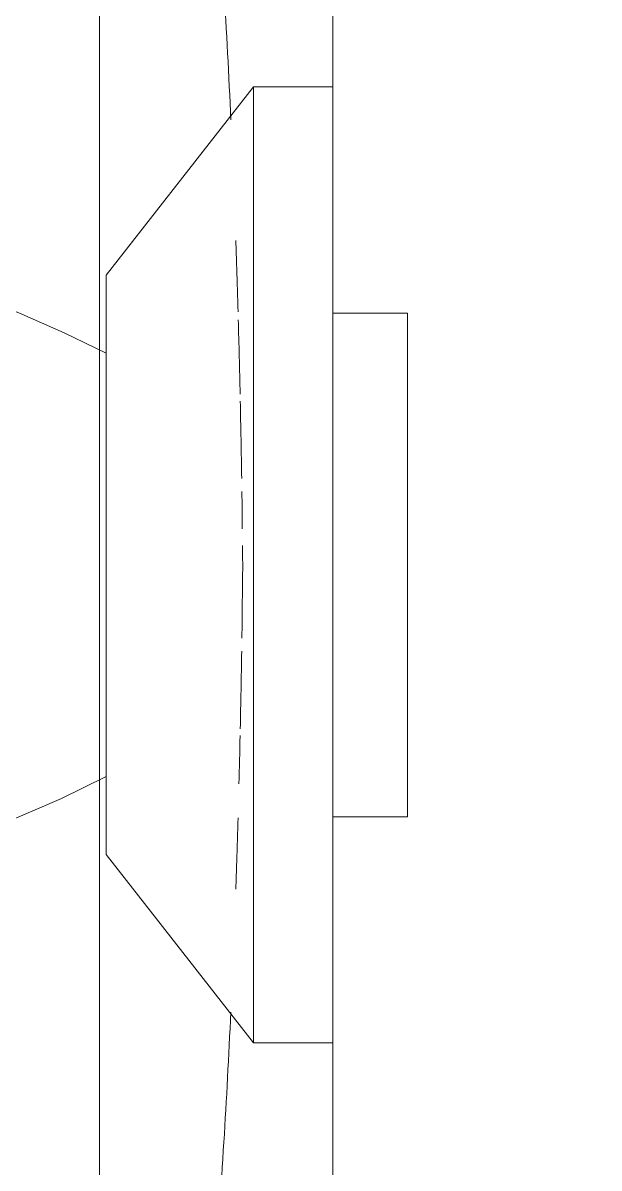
# Model space of a CAD drawing. Header units: millimetres. Extents: x -4000 to 187956, y -58990 to 162485.
# Drawn here: x 80571.74 to 80594.61, y 7498.22 to 7543.69 of the extents above; entities that cross this region are included whole.
import ezdxf

# ---------------------------------------------------------------- set-up
doc = ezdxf.new("R2010")
doc.units = ezdxf.units.MM
for name, color, linetype, lineweight in [('A-FLOR-PATT', 8, 'Continuous', 13), ('A-WALL', 113, 'Continuous', 13), ('P-SANR-FIXT', 6, 'Continuous', 9)]:
    doc.layers.add(name, color=color, linetype=linetype, lineweight=lineweight)

# ---------------------------------------------------------------- blocks, each defined once
blk = doc.blocks.new('C307 - C307-V815-0_000')
at = {"layer": 'P-SANR-FIXT', "color": 252}
for p, q in [((-10, 2.966), (-10, 0)), ((-7.071, 2.966), (-10, 2.966)), ((-9.659, 2.966), (-10, 2.966)), ((-7.071, 2.966), (-9.659, 2.966)), ((10, 2.966), (-7.071, 2.966)), ((10, 2.966), (7.071, 2.966)), ((10, 0), (10, 2.966)), ((-18.977, 0), (-18.977, -3.149)), ((18.977, -3.149), (18.977, 0)), ((-13.418, 0), (-18.977, 0)), ((0, 0), (-18.977, 0)), ((18.977, 0), (0, 0)), ((-18.977, -3.149), (0, -3.149)), ((-18.976, -3.149), (-11.5, -9)), ((0, -3.149), (13.418, -3.149)), ((11.5, -9), (18.977, -3.149)), ((13.418, -3.149), (18.977, -3.149)), ((-11.5, -9), (0, -9)), ((0, -9), (11.5, -9))]:
    blk.add_line(p, q, dxfattribs=at)
at = {"layer": 'P-SANR-FIXT', "color": 254}
for p, q in [((-5, 2.966), (-7.071, 2.966)), ((-2.588, 2.966), (-5, 2.966)), ((-0.739, 2.966), (-2.588, 2.966)), ((2.588, 2.966), (0, 2.966)), ((5, 2.966), (2.588, 2.966)), ((7.071, 2.966), (5, 2.966)), ((-7.632, 0), (-13.418, 0)), ((-10, 0), (-9.659, 0)), ((-10, 0), (-9.659, 0)), ((-9.659, 0), (-8.66, 0)), ((-9.659, 0), (-8.66, 0)), ((-8.66, 0), (-7.071, 0)), ((-8.66, 0), (-7.071, 0)), ((-6.74, 0), (-5, 0)), ((-5, 0), (-3.382, 0)), ((-2.588, 0), (0, 0)), ((0, 0), (2.588, 0)), ((2.588, 0), (4.308, 0)), ((5, 0), (7.071, 0)), ((7.071, 0), (8.438, 0)), ((7.071, 0), (8.438, 0)), ((8.959, 0), (7.632, 0)), ((8.66, 0), (9.659, 0)), ((8.66, 0), (9.659, 0)), ((13.418, 0), (9.114, 0)), ((9.659, 0), (10, 0)), ((9.659, 0), (10, 0)), ((-18.977, -3.149), (-13.418, -3.149)), ((13.418, -3.149), (18.582, -3.149)), ((18.612, -3.149), (18.977, -3.149)), ((-9.959, -9), (-8.132, -9)), ((-7.283, -9), (-5.957, -9)), ((-5.52, -9), (0, -9)), ((0, -9), (2.191, -9)), ((2.947, -9), (5.52, -9)), ((5.957, -9), (7.283, -9)), ((8.887, -9), (9.959, -9))]:
    blk.add_line(p, q, dxfattribs=at)
at = {"layer": 'P-SANR-FIXT', "color": 50}
for p, q in [((0, 2.966), (-0.739, 2.966)), ((-17.044, 0), (-29.34, 0)), ((-17.823, 0), (-21.156, 0)), ((-20.662, 0), (-17.678, 0)), ((-20.662, 0), (-17.678, 0)), ((-17.103, 0), (-13.492, 0)), ((-17.103, 0), (-13.492, 0)), ((-13.657, 0), (-17.044, 0)), ((-13.657, 0), (-17.044, 0)), ((-10.568, 0), (-13.657, 0)), ((-10.568, 0), (-12.054, 0)), ((-11.803, 0), (-10.34, 0)), ((-11.803, 0), (-10.34, 0)), ((-7.347, 0), (-10.372, 0)), ((-7.347, 0), (-10.372, 0)), ((-10.144, 0), (-7.098, 0)), ((-10.144, 0), (-7.098, 0)), ((-3.702, 0), (-7.262, 0)), ((-5.35, 0), (-6.748, 0)), ((-6.74, 0), (-5, 0)), ((-5.35, 0), (-6.731, 0)), ((-6.47, 0), (-5.152, 0)), ((-6.47, 0), (-5.152, 0)), ((-3.507, 0), (-5.215, 0)), ((-3.507, 0), (-5.215, 0)), ((-5.023, 0), (-3.383, 0)), ((-5.023, 0), (-3.383, 0)), ((-5, 0), (-3.382, 0)), ((0, 0), (-2.864, 0)), ((0, 0), (-2.707, 0)), ((0, 0), (-2.707, 0)), ((-2.613, 0), (0, 0)), ((-2.613, 0), (0, 0)), ((-2.588, 0), (0, 0)), ((4.704, 0), (0, 0)), ((4.469, 0), (0, 0)), ((4.469, 0), (0, 0)), ((0, 0), (4.307, 0)), ((0, 0), (4.307, 0)), ((0, 0), (2.588, 0)), ((2.588, 0), (4.308, 0)), ((5, 0), (7.071, 0)), ((5.152, 0), (6.47, 0)), ((5.152, 0), (6.47, 0)), ((6.731, 0), (5.35, 0)), ((7.347, 0), (5.35, 0)), ((7.632, 0), (5.475, 0)), ((7.098, 0), (8.469, 0)), ((7.098, 0), (8.469, 0)), ((8.699, 0), (7.347, 0)), ((8.699, 0), (7.347, 0)), ((8.438, 0), (8.66, 0)), ((8.438, 0), (8.66, 0)), ((8.631, 0), (12.5, 0)), ((8.631, 0), (12.5, 0)), ((12.771, 0), (8.86, 0)), ((13.657, 0), (8.86, 0)), ((13.492, 0), (17.103, 0)), ((13.492, 0), (17.103, 0)), ((17.044, 0), (13.657, 0)), ((17.044, 0), (13.657, 0)), ((17.645, 0), (17.044, 0)), ((17.645, 0), (17.044, 0)), ((17.547, 0), (17.678, 0)), ((17.547, 0), (17.678, 0)), ((29.34, 0), (17.645, 0)), ((17.678, 0), (20.662, 0)), ((17.678, 0), (20.662, 0)), ((21.156, 0), (17.823, 0)), ((21.651, 0), (23.463, 0)), ((21.651, 0), (23.463, 0)), ((24.104, 0), (22.398, 0)), ((-13.418, -3.149), (-4.704, -3.149)), ((-3.702, -3.149), (-0.812, -3.149)), ((-0.812, -3.149), (0, -3.149)), ((0, -3.149), (13.418, -3.149)), ((-7.971, -9), (-6.261, -9)), ((-7.283, -9), (-5.957, -9)), ((-5.75, -9), (-2.976, -9)), ((-5.52, -9), (-2.947, -9)), ((-0.884, -9), (0, -9)), ((-0.883, -9), (0, -9)), ((0, -9), (2.191, -9)), ((0, -9), (2.203, -9)), ((2.947, -9), (5.52, -9)), ((2.976, -9), (5.75, -9)), ((5.957, -9), (7.283, -9)), ((6.261, -9), (7.971, -9))]:
    blk.add_line(p, q, dxfattribs=at)
at = {"layer": 'P-SANR-FIXT', "color": 250, "flags": 128}
for points in [[(-11.205, -47.267), (-11.8, -45.383), (-12.319, -43.475), (-12.761, -41.549), (-13.126, -39.607), (-13.414, -37.651), (-13.622, -35.686), (-13.752, -33.713), (-13.803, -31.737), (-13.775, -29.761), (-13.668, -27.787), (-13.482, -25.82), (-13.218, -23.861), (-12.875, -21.914), (-12.455, -19.983), (-11.958, -18.07), (-11.385, -16.178), (-10.736, -14.311), (-10.014, -12.471), (-9.219, -10.662), (-8.41, -9)], [(8.41, -9), (9.272, -10.778), (10.063, -12.59), (10.781, -14.432), (11.424, -16.3), (11.993, -18.194), (12.485, -20.108), (12.9, -22.04), (13.237, -23.988), (13.497, -25.947), (13.678, -27.916), (13.779, -29.889), (13.802, -31.866), (13.746, -33.842), (13.611, -35.814), (13.397, -37.779), (13.105, -39.733), (12.735, -41.675), (12.287, -43.6), (11.763, -45.506), (11.163, -47.389)]]:
    blk.add_lwpolyline(points, dxfattribs=at)
at = {"layer": 'P-SANR-FIXT', "color": 252}
for points, knots in [([(-13.761, 0), (-14.404, 0), (-15.872, 0), (-18.13, 0), (-20.53, 0), (-22.881, 0), (-25.948, 0), (-29.661, 0), (-33.224, 0), (-35.989, 0), (-38.703, 0), (-41.976, 0), (-45.718, 0), (-49.305, 0), (-52.773, 0), (-56.114, 0), (-60.368, 0), (-71.424, 0), (-86.209, 0), (-99.721, 0), (-104.576, 0), (-105.935, 0)], [-0.9346148, -0.9346148, -0.9346148, -0.9346148, -0.925, -0.9125, -0.9, -0.8875, -0.875, -0.85, -0.825, -0.8125, -0.8, -0.775, -0.75, -0.725, -0.7, -0.675, -0.65, -0.6, -0.4, -0.2, 0, 0, 0, 0]), ([(-20.522, 0), (-21.314, 0), (-22.881, 0), (-25.948, 0), (-29.661, 0), (-33.224, 0), (-35.989, 0), (-37.346, 0), (-38.017, 0)], [-0.9, -0.9, -0.9, -0.9, -0.8875, -0.875, -0.85, -0.825, -0.8125, -0.8, -0.8, -0.8, -0.8]), ([(-13.761, 0), (-14.404, 0), (-15.872, 0), (-18.13, 0), (-19.73, 0), (-20.522, 0)], [-0.93461475, -0.93461475, -0.93461475, -0.93461475, -0.925, -0.9125, -0.9, -0.9, -0.9, -0.9]), ([(105.935, 0), (104.576, 0), (99.721, 0), (86.209, 0), (71.424, 0), (60.368, 0), (56.114, 0), (52.773, 0), (49.305, 0), (45.718, 0), (42.599, 0), (40.014, 0), (38.024, 0), (35.989, 0), (33.224, 0), (29.661, 0), (25.948, 0), (22.881, 0), (20.53, 0), (18.13, 0), (15.872, 0), (14.404, 0), (13.761, 0)], [-1, -1, -1, -1, -0.8, -0.6, -0.4, -0.35, -0.325, -0.3, -0.275, -0.25, -0.225, -0.2125, -0.2, -0.1875, -0.175, -0.15, -0.125, -0.1125, -0.1, -0.0875, -0.075, -0.0653852, -0.0653852, -0.0653852, -0.0653852]), ([(105.935, 0), (104.576, 0), (99.721, 0), (86.209, 0), (71.424, 0), (60.368, 0), (56.114, 0), (52.773, 0), (49.305, 0), (45.718, 0), (42.599, 0), (40.014, 0), (38.024, 0), (35.989, 0), (33.224, 0), (29.661, 0), (25.948, 0), (22.881, 0), (20.53, 0), (18.13, 0), (15.872, 0), (14.404, 0), (13.761, 0)], [-1, -1, -1, -1, -0.8, -0.6, -0.4, -0.35, -0.325, -0.3, -0.275, -0.25, -0.225, -0.2125, -0.2, -0.1875, -0.175, -0.15, -0.125, -0.1125, -0.1, -0.0875, -0.075, -0.0653852, -0.0653852, -0.0653852, -0.0653852]), ([(-61.23, -9.211), (-59.812, -8.934), (-56.941, -8.397), (-52.536, -7.633), (-48.753, -7.046), (-45.649, -6.609), (-43.276, -6.3), (-40.864, -6.004), (-37.602, -5.618), (-33.432, -5.166), (-28.273, -4.692), (-23.025, -4.319), (-19.445, -4.13), (-17.669, -4.048)], [-0.3, -0.3, -0.3, -0.3, -0.275, -0.25, -0.225, -0.2125, -0.2, -0.1875, -0.175, -0.15, -0.125, -0.1, -0.07606, -0.07606, -0.07606, -0.07606]), ([(17.763, -4.053), (19.507, -4.133), (23.055, -4.321), (28.273, -4.692), (33.432, -5.166), (37.602, -5.618), (40.864, -6.004), (44.081, -6.399), (47.997, -6.927), (52.535, -7.633), (56.941, -8.397), (59.812, -8.934), (61.23, -9.211)], [-0.9235152, -0.9235152, -0.9235152, -0.9235152, -0.9, -0.875, -0.85, -0.825, -0.8125, -0.8, -0.775, -0.75, -0.725, -0.7, -0.7, -0.7, -0.7])]:
    blk.add_open_spline(points, degree=3, knots=knots, dxfattribs=at)
at = {"layer": 'P-SANR-FIXT', "color": 50}
for points in [[(-22.797, 0), (-19.768, 0), (-16.709, 0), (-13.606, 0)], [(-22.797, 0), (-19.768, 0), (-16.709, 0), (-13.606, 0)], [(-10.258, 0), (-9.256, 0), (-8.25, 0), (-7.24, 0)], [(-10.258, 0), (-9.256, 0), (-8.25, 0), (-7.24, 0)], [(-5.414, 0), (-5.96, 0), (-6.503, 0), (-7.042, 0)], [(-5.414, 0), (-5.96, 0), (-6.503, 0), (-7.042, 0)], [(-6.873, 0), (-6.339, 0), (-5.804, 0), (-5.268, 0)], [(-6.873, 0), (-6.339, 0), (-5.804, 0), (-5.268, 0)], [(-3.562, 0), (-4.137, 0), (-4.71, 0), (-5.279, 0)], [(-3.562, 0), (-4.137, 0), (-4.71, 0), (-5.279, 0)], [(-5.135, 0), (-4.576, 0), (-4.015, 0), (-3.453, 0)], [(-5.135, 0), (-4.576, 0), (-4.015, 0), (-3.453, 0)], [(0, 0), (-0.926, 0), (-1.845, 0), (-2.755, 0)], [(0, 0), (-0.926, 0), (-1.845, 0), (-2.755, 0)], [(-2.667, 0), (-1.781, 0), (-0.892, 0), (0, 0)], [(-2.667, 0), (-1.781, 0), (-0.892, 0), (0, 0)], [(0, 0), (1.476, 0), (2.942, 0), (4.399, 0)], [(4.529, 0), (3.041, 0), (1.532, 0), (0, 0)], [(0, 0), (1.476, 0), (2.942, 0), (4.399, 0)], [(4.529, 0), (3.041, 0), (1.532, 0), (0, 0)], [(5.268, 0), (5.927, 0), (6.584, 0), (7.239, 0)], [(5.268, 0), (5.927, 0), (6.584, 0), (7.239, 0)], [(7.413, 0), (6.751, 0), (6.085, 0), (5.414, 0)], [(7.413, 0), (6.751, 0), (6.085, 0), (5.414, 0)], [(7.239, 0), (7.688, 0), (8.136, 0), (8.583, 0)], [(7.239, 0), (7.688, 0), (8.136, 0), (8.583, 0)], [(8.743, 0), (10.377, 0), (11.999, 0), (13.609, 0)], [(8.743, 0), (10.377, 0), (11.999, 0), (13.609, 0)]]:
    blk.add_open_spline(points, degree=3, dxfattribs=at)
at = {"layer": 'P-SANR-FIXT', "color": 254}
for points in [[(-10.64, 0), (-11.692, 0), (-12.733, 0), (-13.761, 0)], [(-10.64, 0), (-11.692, 0), (-12.733, 0), (-13.761, 0)], [(-7.413, 0), (-8.433, 0), (-9.443, 0), (-10.442, 0)], [(-7.413, 0), (-8.433, 0), (-9.443, 0), (-10.442, 0)], [(8.766, 0), (8.317, 0), (7.866, 0), (7.413, 0)], [(8.766, 0), (8.317, 0), (7.866, 0), (7.413, 0)], [(-6.506, -3.677), (-5.489, -3.655), (-4.464, -3.637), (-3.433, -3.621)], [(-2.907, -3.613), (-2.415, -3.606), (-1.922, -3.6), (-1.428, -3.595)], [(-0.771, -3.587), (-0.515, -3.585), (-0.258, -3.582), (0, -3.58)], [(0, -3.58), (0.477, -3.584), (0.953, -3.589), (1.428, -3.595)], [(1.428, -3.595), (1.922, -3.6), (2.415, -3.606), (2.907, -3.613)], [(3.433, -3.621), (4.464, -3.637), (5.489, -3.655), (6.506, -3.677)], [(-9.733, -3.756), (-8.756, -3.728), (-7.772, -3.704), (-6.781, -3.683)], [(6.781, -3.683), (7.423, -3.696), (8.063, -3.712), (8.699, -3.728)]]:
    blk.add_open_spline(points, degree=3, dxfattribs=at)
at = {"layer": 'P-SANR-FIXT', "color": 50}
for points, knots in [([(-13.606, 0), (-12.937, 0), (-11.889, 0), (-10.836, 0), (-10.455, 0)], [-0.06540021, -0.06540021, -0.06540021, -0.06540021, -0.05555556, -0.05001144, -0.05001144, -0.05001144, -0.05001144]), ([(-13.606, 0), (-12.937, 0), (-11.889, 0), (-10.836, 0), (-10.455, 0)], [-0.06540021, -0.06540021, -0.06540021, -0.06540021, -0.05555556, -0.05001144, -0.05001144, -0.05001144, -0.05001144]), ([(13.609, 0), (13.886, 0), (16.991, 0), (20.052, 0), (22.81, 0)], [-0.9346285, -0.9346285, -0.9346285, -0.9346285, -0.93055556, -0.88888889, -0.88888889, -0.88888889, -0.88888889]), ([(13.609, 0), (13.886, 0), (16.991, 0), (20.052, 0), (22.81, 0)], [-0.9346285, -0.9346285, -0.9346285, -0.9346285, -0.93055556, -0.88888889, -0.88888889, -0.88888889, -0.88888889]), ([(22.81, 0), (24.649, 0), (28.757, 0), (35.063, 0), (40.282, 0), (43.216, 0), (44.047, 0)], [-0.8888889, -0.8888889, -0.8888889, -0.8888889, -0.8611111, -0.8263889, -0.7916667, -0.7777778, -0.7777778, -0.7777778, -0.7777778]), ([(22.81, 0), (24.649, 0), (28.757, 0), (35.063, 0), (40.282, 0), (43.216, 0), (44.047, 0)], [-0.8888889, -0.8888889, -0.8888889, -0.8888889, -0.8611111, -0.8263889, -0.7916667, -0.7777778, -0.7777778, -0.7777778, -0.7777778])]:
    blk.add_open_spline(points, degree=3, knots=knots, dxfattribs=at)
at = {"layer": 'P-SANR-FIXT', "color": 254}
for points, knots in [([(13.761, 0), (12.733, 0), (11.131, 0), (9.501, 0), (8.927, 0)], [-0.06538525, -0.06538525, -0.06538525, -0.06538525, -0.05, -0.04170597, -0.04170597, -0.04170597, -0.04170597]), ([(13.761, 0), (12.733, 0), (11.131, 0), (9.501, 0), (8.927, 0)], [-0.06538525, -0.06538525, -0.06538525, -0.06538525, -0.05, -0.04170597, -0.04170597, -0.04170597, -0.04170597]), ([(-12.882, -3.854), (-12.516, -3.842), (-11.575, -3.81), (-10.627, -3.781), (-10.046, -3.764)], [-0.05480691, -0.05480691, -0.05480691, -0.05480691, -0.05, -0.04245581, -0.04245581, -0.04245581, -0.04245581]), ([(10.046, -3.764), (10.627, -3.781), (11.575, -3.81), (12.516, -3.842), (12.882, -3.854)], [-0.95754419, -0.95754419, -0.95754419, -0.95754419, -0.95, -0.94519309, -0.94519309, -0.94519309, -0.94519309])]:
    blk.add_open_spline(points, degree=3, knots=knots, dxfattribs=at)
blk = doc.blocks.new('C307 - C307-V850-0_000')
at = {"layer": 'P-SANR-FIXT', "color": 252}
for p, q in [((-10, 2.966), (-10, 0)), ((-7.071, 2.966), (-10, 2.966)), ((10, 2.966), (-10, 2.966)), ((10, 2.966), (7.071, 2.966)), ((10, 0), (10, 2.966)), ((-18.977, 0), (-18.977, -3.149)), ((18.977, -3.149), (18.977, 0)), ((-13.418, 0), (-18.977, 0)), ((0, 0), (-18.977, 0)), ((18.977, 0), (0, 0)), ((-18.977, -3.149), (0, -3.149)), ((-18.976, -3.149), (-11.5, -9)), ((0, -3.149), (18.977, -3.149)), ((11.5, -9), (18.977, -3.149)), ((-11.5, -9), (0, -9)), ((0, -9), (11.5, -9))]:
    blk.add_line(p, q, dxfattribs=at)
at = {"layer": 'P-SANR-FIXT', "color": 254}
for p, q in [((-5, 2.966), (-7.071, 2.966)), ((-2.588, 2.966), (-5, 2.966)), ((-0.739, 2.966), (-2.588, 2.966)), ((2.588, 2.966), (0, 2.966)), ((5, 2.966), (2.588, 2.966)), ((7.071, 2.966), (5, 2.966)), ((-7.632, 0), (-13.418, 0)), ((-10, 0), (-9.659, 0)), ((-10, 0), (-9.659, 0)), ((-9.659, 0), (-8.66, 0)), ((-9.659, 0), (-8.66, 0)), ((-8.66, 0), (-7.071, 0)), ((-8.66, 0), (-7.071, 0)), ((-6.74, 0), (-5, 0)), ((-5, 0), (-3.382, 0)), ((-2.588, 0), (0, 0)), ((0, 0), (2.588, 0)), ((2.588, 0), (4.308, 0)), ((5, 0), (7.071, 0)), ((7.071, 0), (8.438, 0)), ((7.071, 0), (8.438, 0)), ((8.959, 0), (7.632, 0)), ((8.66, 0), (9.659, 0)), ((8.66, 0), (9.659, 0)), ((13.418, 0), (9.114, 0)), ((9.659, 0), (10, 0)), ((9.659, 0), (10, 0)), ((-18.977, -3.149), (-13.418, -3.149)), ((13.418, -3.149), (18.582, -3.149)), ((18.612, -3.149), (18.977, -3.149)), ((-9.959, -9), (-8.132, -9)), ((-7.283, -9), (-5.957, -9)), ((-5.52, -9), (0, -9)), ((0, -9), (2.191, -9)), ((2.947, -9), (5.52, -9)), ((5.957, -9), (7.283, -9)), ((8.887, -9), (9.959, -9))]:
    blk.add_line(p, q, dxfattribs=at)
at = {"layer": 'P-SANR-FIXT', "color": 50}
for p, q in [((0, 2.966), (-0.739, 2.966)), ((-17.044, 0), (-29.34, 0)), ((-17.823, 0), (-21.156, 0)), ((-20.662, 0), (-17.678, 0)), ((-20.662, 0), (-17.678, 0)), ((-17.103, 0), (-13.492, 0)), ((-17.103, 0), (-13.492, 0)), ((-13.657, 0), (-17.044, 0)), ((-13.657, 0), (-17.044, 0)), ((-10.568, 0), (-13.657, 0)), ((-10.568, 0), (-12.054, 0)), ((-11.803, 0), (-10.34, 0)), ((-11.803, 0), (-10.34, 0)), ((-7.347, 0), (-10.372, 0)), ((-7.347, 0), (-10.372, 0)), ((-10.144, 0), (-7.098, 0)), ((-10.144, 0), (-7.098, 0)), ((-3.702, 0), (-7.262, 0)), ((-5.35, 0), (-6.748, 0)), ((-6.74, 0), (-5, 0)), ((-5.35, 0), (-6.731, 0)), ((-6.47, 0), (-5.152, 0)), ((-6.47, 0), (-5.152, 0)), ((-3.507, 0), (-5.215, 0)), ((-3.507, 0), (-5.215, 0)), ((-5.023, 0), (-3.383, 0)), ((-5.023, 0), (-3.383, 0)), ((-5, 0), (-3.382, 0)), ((0, 0), (-2.864, 0)), ((0, 0), (-2.707, 0)), ((0, 0), (-2.707, 0)), ((-2.613, 0), (0, 0)), ((-2.613, 0), (0, 0)), ((-2.588, 0), (0, 0)), ((4.704, 0), (0, 0)), ((4.469, 0), (0, 0)), ((4.469, 0), (0, 0)), ((0, 0), (4.307, 0)), ((0, 0), (4.307, 0)), ((0, 0), (2.588, 0)), ((2.588, 0), (4.308, 0)), ((5, 0), (7.071, 0)), ((5.152, 0), (6.47, 0)), ((5.152, 0), (6.47, 0)), ((6.731, 0), (5.35, 0)), ((7.347, 0), (5.35, 0)), ((7.632, 0), (5.475, 0)), ((7.098, 0), (8.469, 0)), ((7.098, 0), (8.469, 0)), ((8.699, 0), (7.347, 0)), ((8.699, 0), (7.347, 0)), ((8.438, 0), (8.66, 0)), ((8.438, 0), (8.66, 0)), ((8.631, 0), (12.5, 0)), ((8.631, 0), (12.5, 0)), ((12.771, 0), (8.86, 0)), ((13.657, 0), (8.86, 0)), ((13.492, 0), (17.103, 0)), ((13.492, 0), (17.103, 0)), ((17.044, 0), (13.657, 0)), ((17.044, 0), (13.657, 0)), ((17.645, 0), (17.044, 0)), ((17.645, 0), (17.044, 0)), ((17.547, 0), (17.678, 0)), ((17.547, 0), (20.662, 0)), ((29.34, 0), (17.645, 0)), ((17.678, 0), (20.662, 0)), ((21.156, 0), (17.823, 0)), ((21.651, 0), (23.463, 0)), ((21.651, 0), (23.463, 0)), ((24.104, 0), (22.398, 0)), ((-13.418, -3.149), (-4.704, -3.149)), ((-3.702, -3.149), (-0.812, -3.149)), ((-0.812, -3.149), (0, -3.149)), ((0, -3.149), (13.418, -3.149)), ((-7.971, -9), (-6.261, -9)), ((-7.283, -9), (-5.957, -9)), ((-5.75, -9), (-2.976, -9)), ((-5.52, -9), (-2.947, -9)), ((-0.884, -9), (0, -9)), ((-0.883, -9), (0, -9)), ((0, -9), (2.191, -9)), ((0, -9), (2.203, -9)), ((2.947, -9), (5.52, -9)), ((2.976, -9), (5.75, -9)), ((5.957, -9), (7.283, -9)), ((6.261, -9), (7.971, -9))]:
    blk.add_line(p, q, dxfattribs=at)
at = {"layer": 'P-SANR-FIXT', "color": 250, "flags": 128}
for points in [[(-11.205, -47.267), (-11.8, -45.383), (-12.319, -43.475), (-12.761, -41.549), (-13.126, -39.607), (-13.414, -37.651), (-13.622, -35.686), (-13.752, -33.713), (-13.803, -31.737), (-13.775, -29.761), (-13.668, -27.787), (-13.482, -25.82), (-13.218, -23.861), (-12.875, -21.914), (-12.455, -19.983), (-11.958, -18.07), (-11.385, -16.178), (-10.736, -14.311), (-10.014, -12.471), (-9.219, -10.662), (-8.41, -9)], [(8.41, -9), (9.272, -10.778), (10.063, -12.59), (10.781, -14.432), (11.424, -16.3), (11.993, -18.194), (12.485, -20.108), (12.9, -22.04), (13.237, -23.988), (13.497, -25.947), (13.678, -27.916), (13.779, -29.889), (13.802, -31.866), (13.746, -33.842), (13.611, -35.814), (13.397, -37.779), (13.105, -39.733), (12.735, -41.675), (12.287, -43.6), (11.763, -45.506), (11.163, -47.389)]]:
    blk.add_lwpolyline(points, dxfattribs=at)
at = {"layer": 'P-SANR-FIXT', "color": 252}
for points, knots in [([(-13.761, 0), (-14.404, 0), (-15.872, 0), (-18.13, 0), (-20.53, 0), (-22.881, 0), (-25.948, 0), (-29.661, 0), (-33.224, 0), (-35.989, 0), (-38.703, 0), (-41.976, 0), (-45.718, 0), (-49.305, 0), (-52.773, 0), (-56.114, 0), (-60.368, 0), (-71.424, 0), (-86.209, 0), (-99.721, 0), (-104.576, 0), (-105.935, 0)], [-0.9346148, -0.9346148, -0.9346148, -0.9346148, -0.925, -0.9125, -0.9, -0.8875, -0.875, -0.85, -0.825, -0.8125, -0.8, -0.775, -0.75, -0.725, -0.7, -0.675, -0.65, -0.6, -0.4, -0.2, 0, 0, 0, 0]), ([(-13.761, 0), (-14.404, 0), (-15.872, 0), (-18.13, 0), (-20.53, 0), (-22.881, 0), (-25.948, 0), (-29.661, 0), (-33.224, 0), (-35.989, 0), (-38.703, 0), (-41.976, 0), (-45.718, 0), (-49.305, 0), (-52.773, 0), (-56.114, 0), (-60.368, 0), (-71.424, 0), (-86.209, 0), (-99.721, 0), (-104.576, 0), (-105.935, 0)], [-0.9346148, -0.9346148, -0.9346148, -0.9346148, -0.925, -0.9125, -0.9, -0.8875, -0.875, -0.85, -0.825, -0.8125, -0.8, -0.775, -0.75, -0.725, -0.7, -0.675, -0.65, -0.6, -0.4, -0.2, 0, 0, 0, 0]), ([(105.935, 0), (104.576, 0), (99.721, 0), (86.209, 0), (71.424, 0), (60.368, 0), (56.114, 0), (52.773, 0), (49.305, 0), (45.718, 0), (42.599, 0), (40.014, 0), (38.024, 0), (35.989, 0), (33.224, 0), (29.661, 0), (25.948, 0), (22.881, 0), (20.53, 0), (18.13, 0), (15.872, 0), (14.404, 0), (13.761, 0)], [-1, -1, -1, -1, -0.8, -0.6, -0.4, -0.35, -0.325, -0.3, -0.275, -0.25, -0.225, -0.2125, -0.2, -0.1875, -0.175, -0.15, -0.125, -0.1125, -0.1, -0.0875, -0.075, -0.0653852, -0.0653852, -0.0653852, -0.0653852]), ([(105.935, 0), (104.576, 0), (99.721, 0), (86.209, 0), (71.424, 0), (60.368, 0), (56.114, 0), (52.773, 0), (49.305, 0), (45.718, 0), (42.599, 0), (40.014, 0), (38.024, 0), (35.989, 0), (33.224, 0), (29.661, 0), (25.948, 0), (22.881, 0), (20.53, 0), (18.13, 0), (15.872, 0), (14.404, 0), (13.761, 0)], [-1, -1, -1, -1, -0.8, -0.6, -0.4, -0.35, -0.325, -0.3, -0.275, -0.25, -0.225, -0.2125, -0.2, -0.1875, -0.175, -0.15, -0.125, -0.1125, -0.1, -0.0875, -0.075, -0.0653852, -0.0653852, -0.0653852, -0.0653852]), ([(-61.23, -9.211), (-59.812, -8.934), (-56.941, -8.397), (-52.536, -7.633), (-48.753, -7.046), (-45.649, -6.609), (-43.276, -6.3), (-40.864, -6.004), (-37.602, -5.618), (-33.432, -5.166), (-28.273, -4.692), (-23.025, -4.319), (-19.445, -4.13), (-17.669, -4.048)], [-0.3, -0.3, -0.3, -0.3, -0.275, -0.25, -0.225, -0.2125, -0.2, -0.1875, -0.175, -0.15, -0.125, -0.1, -0.07606, -0.07606, -0.07606, -0.07606]), ([(17.763, -4.053), (19.507, -4.133), (23.055, -4.321), (28.273, -4.692), (33.432, -5.166), (37.602, -5.618), (40.864, -6.004), (44.081, -6.399), (47.997, -6.927), (52.535, -7.633), (56.941, -8.397), (59.812, -8.934), (61.23, -9.211)], [-0.9235152, -0.9235152, -0.9235152, -0.9235152, -0.9, -0.875, -0.85, -0.825, -0.8125, -0.8, -0.775, -0.75, -0.725, -0.7, -0.7, -0.7, -0.7])]:
    blk.add_open_spline(points, degree=3, knots=knots, dxfattribs=at)
at = {"layer": 'P-SANR-FIXT', "color": 50}
for points in [[(-22.797, 0), (-19.768, 0), (-16.709, 0), (-13.606, 0)], [(-22.797, 0), (-19.768, 0), (-16.709, 0), (-13.606, 0)], [(-10.258, 0), (-9.256, 0), (-8.25, 0), (-7.24, 0)], [(-10.258, 0), (-9.256, 0), (-8.25, 0), (-7.24, 0)], [(-5.414, 0), (-5.96, 0), (-6.503, 0), (-7.042, 0)], [(-5.414, 0), (-5.96, 0), (-6.503, 0), (-7.042, 0)], [(-6.873, 0), (-6.339, 0), (-5.804, 0), (-5.268, 0)], [(-6.873, 0), (-6.339, 0), (-5.804, 0), (-5.268, 0)], [(-3.562, 0), (-4.137, 0), (-4.71, 0), (-5.279, 0)], [(-3.562, 0), (-4.137, 0), (-4.71, 0), (-5.279, 0)], [(-5.135, 0), (-4.576, 0), (-4.015, 0), (-3.453, 0)], [(-5.135, 0), (-4.576, 0), (-4.015, 0), (-3.453, 0)], [(0, 0), (-0.926, 0), (-1.845, 0), (-2.755, 0)], [(0, 0), (-0.926, 0), (-1.845, 0), (-2.755, 0)], [(-2.667, 0), (-1.781, 0), (-0.892, 0), (0, 0)], [(-2.667, 0), (-1.781, 0), (-0.892, 0), (0, 0)], [(0, 0), (1.476, 0), (2.942, 0), (4.399, 0)], [(4.529, 0), (3.041, 0), (1.532, 0), (0, 0)], [(0, 0), (1.476, 0), (2.942, 0), (4.399, 0)], [(4.529, 0), (3.041, 0), (1.532, 0), (0, 0)], [(5.268, 0), (5.927, 0), (6.584, 0), (7.239, 0)], [(5.268, 0), (5.927, 0), (6.584, 0), (7.239, 0)], [(7.413, 0), (6.751, 0), (6.085, 0), (5.414, 0)], [(7.413, 0), (6.751, 0), (6.085, 0), (5.414, 0)], [(7.239, 0), (7.688, 0), (8.136, 0), (8.583, 0)], [(7.239, 0), (7.688, 0), (8.136, 0), (8.583, 0)], [(8.743, 0), (10.377, 0), (11.999, 0), (13.609, 0)], [(8.743, 0), (10.377, 0), (11.999, 0), (13.609, 0)]]:
    blk.add_open_spline(points, degree=3, dxfattribs=at)
at = {"layer": 'P-SANR-FIXT', "color": 254}
for points in [[(-10.64, 0), (-11.692, 0), (-12.733, 0), (-13.761, 0)], [(-10.64, 0), (-11.692, 0), (-12.733, 0), (-13.761, 0)], [(-7.413, 0), (-8.433, 0), (-9.443, 0), (-10.442, 0)], [(-7.413, 0), (-8.433, 0), (-9.443, 0), (-10.442, 0)], [(8.766, 0), (8.317, 0), (7.866, 0), (7.413, 0)], [(8.766, 0), (8.317, 0), (7.866, 0), (7.413, 0)], [(-6.506, -3.677), (-5.489, -3.655), (-4.464, -3.637), (-3.433, -3.621)], [(-2.907, -3.613), (-2.415, -3.606), (-1.922, -3.6), (-1.428, -3.595)], [(-0.771, -3.587), (-0.515, -3.585), (-0.258, -3.582), (0, -3.58)], [(0, -3.58), (0.477, -3.584), (0.953, -3.589), (1.428, -3.595)], [(1.428, -3.595), (1.922, -3.6), (2.415, -3.606), (2.907, -3.613)], [(3.433, -3.621), (4.464, -3.637), (5.489, -3.655), (6.506, -3.677)], [(-9.733, -3.756), (-8.756, -3.728), (-7.772, -3.704), (-6.781, -3.683)], [(6.781, -3.683), (7.423, -3.696), (8.063, -3.712), (8.699, -3.728)]]:
    blk.add_open_spline(points, degree=3, dxfattribs=at)
at = {"layer": 'P-SANR-FIXT', "color": 50}
for points, knots in [([(-13.606, 0), (-12.937, 0), (-11.889, 0), (-10.836, 0), (-10.455, 0)], [-0.06540021, -0.06540021, -0.06540021, -0.06540021, -0.05555556, -0.05001144, -0.05001144, -0.05001144, -0.05001144]), ([(-13.606, 0), (-12.937, 0), (-11.889, 0), (-10.836, 0), (-10.455, 0)], [-0.06540021, -0.06540021, -0.06540021, -0.06540021, -0.05555556, -0.05001144, -0.05001144, -0.05001144, -0.05001144]), ([(13.609, 0), (13.886, 0), (16.991, 0), (20.052, 0), (22.81, 0)], [-0.9346285, -0.9346285, -0.9346285, -0.9346285, -0.93055556, -0.88888889, -0.88888889, -0.88888889, -0.88888889]), ([(13.609, 0), (13.886, 0), (16.991, 0), (20.052, 0), (22.81, 0)], [-0.9346285, -0.9346285, -0.9346285, -0.9346285, -0.93055556, -0.88888889, -0.88888889, -0.88888889, -0.88888889]), ([(22.81, 0), (24.649, 0), (28.757, 0), (35.063, 0), (40.282, 0), (43.216, 0), (44.047, 0)], [-0.8888889, -0.8888889, -0.8888889, -0.8888889, -0.8611111, -0.8263889, -0.7916667, -0.7777778, -0.7777778, -0.7777778, -0.7777778]), ([(22.81, 0), (24.649, 0), (28.757, 0), (35.063, 0), (40.282, 0), (43.216, 0), (44.047, 0)], [-0.8888889, -0.8888889, -0.8888889, -0.8888889, -0.8611111, -0.8263889, -0.7916667, -0.7777778, -0.7777778, -0.7777778, -0.7777778])]:
    blk.add_open_spline(points, degree=3, knots=knots, dxfattribs=at)
at = {"layer": 'P-SANR-FIXT', "color": 254}
for points, knots in [([(13.761, 0), (12.733, 0), (11.131, 0), (9.501, 0), (8.927, 0)], [-0.06538525, -0.06538525, -0.06538525, -0.06538525, -0.05, -0.04170597, -0.04170597, -0.04170597, -0.04170597]), ([(13.761, 0), (12.733, 0), (11.131, 0), (9.501, 0), (8.927, 0)], [-0.06538525, -0.06538525, -0.06538525, -0.06538525, -0.05, -0.04170597, -0.04170597, -0.04170597, -0.04170597]), ([(-12.882, -3.854), (-12.516, -3.842), (-11.575, -3.81), (-10.627, -3.781), (-10.046, -3.764)], [-0.05480691, -0.05480691, -0.05480691, -0.05480691, -0.05, -0.04245581, -0.04245581, -0.04245581, -0.04245581]), ([(10.046, -3.764), (10.627, -3.781), (11.575, -3.81), (12.516, -3.842), (12.882, -3.854)], [-0.95754419, -0.95754419, -0.95754419, -0.95754419, -0.95, -0.94519309, -0.94519309, -0.94519309, -0.94519309])]:
    blk.add_open_spline(points, degree=3, knots=knots, dxfattribs=at)
blk = doc.blocks.new('CMF2_NHAXUONG_A_rvt-1-0_000')
at = {"layer": 'A-FLOR-PATT', "lineweight": 9}
h = blk.add_hatch(dxfattribs=at)
h.set_pattern_fill('FP_25', color=252, style=0, pattern_type=2)
h.set_pattern_definition([(89.998, (160159.3, 137898.8), (-600, 0.021), []), (179.998, (160159.3, 137898.8), (-0.021, -600), [])])
h.paths.add_polyline_path([(154749.885, 498.905), (160009.361, 498.905), (160009.253, 1898.495), (156700.319, 1898.502), (156700.429, 1498.542), (156600.36, 1498.542), (156600.355, 2298.535), (158059.007, 2298.535), (158058.95, 5748.613), (156099.885, 5748.433), (156099.885, 4399.903), (155999.885, 4399.903), (155999.885, 5748.487), (154749.885, 5748.543), (154749.885, 751.936)])
h.paths.add_polyline_path([(160209.304, 1748.67), (165509.359, 1749.398), (165509.051, 3698.263), (162659.146, 3698.263), (162659.146, 3548.445), (162459.146, 3548.445), (162459.145, 4948.703), (161059.263, 4948.825), (161059.26, 4898.283), (160209.362, 4898.913), (160209.254, 3698.445), (160859.147, 3698.445), (160859.147, 3498.445), (160209.147, 3498.445), (160209.289, 1919.983)])
h.paths.add_polyline_path([(158997.487, 2198.535), (159409.364, 2198.535), (159409.364, 3498.619), (158258.791, 3498.619), (158258.791, 2198.535), (158714.043, 2198.535)])
h.paths.add_polyline_path([(159280.912, 3698.445), (160009.147, 3698.445), (160009.147, 4898.728), (159959.048, 4898.641), (159959.853, 5848.631), (158258.554, 5848.622), (158258.554, 3698.445)])
h.paths.add_polyline_path([(83409.046, 5348.514), (85559.046, 5348.514), (85559.046, 6948.514), (83409.046, 6948.514), (83409.046, 5424.086)])
h.paths.add_polyline_path([(83209.258, 5348.602), (83209.258, 10108.828), (82009.258, 10108.828), (82009.258, 8808.828), (80984.258, 8808.828), (80984.046, 7248.514), (82234.046, 7248.514), (82234.046, 5348.602)])
h.paths.add_polyline_path([(80485.393, 6361.014), (80784.258, 6361.014), (80784.258, 8808.828), (79759.258, 8808.828), (79759.258, 10108.828), (78559.258, 10108.828), (78559.258, 6361.014), (79918.524, 6361.014)])
h.paths.add_polyline_path([(79959.258, 9008.828), (81809.258, 9008.828), (81809.258, 10208.828), (79959.258, 10208.828), (79959.258, 10096.236)])
h.paths.add_polyline_path([(5374.563, 15998.65), (5859.046, 15998.65), (5859.046, 18498.577), (509.048, 18498.577), (509.048, 17048.643), (4299.776, 17048.643), (4299.776, 15998.65), (5091.129, 15998.65)])
h.paths.add_polyline_path([(4409.041, 18698.577), (5959.046, 18698.577), (5959.046, 20998.578), (4409.041, 20998.578), (4409.041, 19440.536)])
h.paths.add_polyline_path([(509.048, 21198.577), (5859.046, 21198.578), (5859.046, 24898.283), (3969.26, 24898.283), (3969.26, 22848.578), (4609.26, 22848.578), (4609.26, 22743.94), (3769.26, 22743.94), (3769.26, 24698.746), (509.048, 24698.746), (509.048, 22798.578), (2129.26, 22798.578), (2129.26, 23198.57), (2229.26, 23198.57), (2229.26, 22398.578), (509.048, 22398.578), (509.048, 21776.61)])
h.paths.add_polyline_path([(4249.784, 73948.537), (5800.212, 73948.647), (5800.212, 76398.641), (4359.046, 76398.641), (4359.046, 76098.597), (509.26, 76098.685), (509.26, 73998.606), (4159.048, 73998.606), (4159.048, 74648.65), (4249.784, 74648.65), (4249.784, 74338.296)])
h.paths.add_polyline_path([(161750.212, 73948.538), (161750.212, 74640.013), (161850.206, 74640.013), (161850.309, 73998.606), (165509.368, 73998.694), (165509.368, 76098.685), (161659.474, 76098.597), (161659.474, 76398.641), (160200, 76398.641), (160200, 73948.649), (161548.409, 73948.552)])
h.paths.add_polyline_path([(161548.409, 76598.641), (161659.046, 76598.641), (161659.046, 78298.641), (160209.046, 78298.641), (160209.046, 76598.641)])
h.paths.add_polyline_path([(5091.129, 76598.641), (5809.477, 76598.641), (5809.477, 78298.641), (4359.477, 78298.641), (4359.477, 76598.641)])
h.paths.add_polyline_path([(160199.739, 78498.639), (161659.315, 78498.663), (161659.633, 78798.619), (165509.581, 78798.685), (165509.051, 80348.641), (161859.474, 80348.641), (161859.474, 80048.65), (161750, 80048.65), (161750, 80948.673), (160200.166, 80948.253), (160200.032, 80178.483)])
h.paths.add_polyline_path([(5709.477, 78498.641), (5709.477, 80948.283), (4249.997, 80948.283), (4249.997, 80299.284), (4149.786, 80299.284), (4149.786, 80348.641), (509.26, 80348.641), (508.939, 78798.685), (4159.156, 78798.597), (4159.477, 78498.641), (5091.129, 78498.641)])
h.paths.add_polyline_path([(86109.472, 132101.223), (86109.472, 133323.816), (84609.472, 133323.816), (84609.472, 132101.223)])
h.paths.add_polyline_path([(83259.472, 132200.855), (84409.472, 132200.855), (84409.472, 133523.816), (85259.472, 133523.816), (85259.26, 134848.409), (83259.472, 134848.409), (83259.472, 132740.168)])
h.paths.add_polyline_path([(87459.258, 132201.223), (87459.258, 134848.593), (85459.472, 134848.226), (85459.472, 133523.816), (86309.472, 133526.053), (86309.472, 132201.223), (86721.014, 132201.223)])
h.paths.add_polyline_path([(11209.154, 135098.741), (11209.049, 140698.728), (6109.258, 140698.728), (6109.258, 139698.738), (6059.047, 139698.738), (6059.045, 139098.68), (9550.261, 139098.701), (9550.258, 139498.686), (9650.258, 139498.686), (9650.263, 138698.694), (7959.614, 138698.694), (7959.613, 135098.747), (9859.048, 135098.754), (9859.048, 137148.744), (9259.048, 137148.744), (9259.048, 137348.744), (10059.048, 137348.744), (10059.048, 135098.753), (10759.871, 135098.746)])
h.paths.add_polyline_path([(156349.859, 135098.753), (156349.859, 136499.688), (156449.859, 136499.688), (156449.859, 135098.767), (158059.118, 135098.85), (158059.118, 138698.694), (156349.853, 138698.694), (156349.857, 139498.686), (156449.858, 139498.686), (156449.854, 139098.701), (159959.683, 139098.68), (159959.683, 140698.816), (154809.154, 140698.637), (154808.945, 135098.753)])
h.paths.add_polyline_path([(162549.789, 135998.603), (162549.79, 137398.747), (162659.049, 137398.747), (162659.049, 137248.798), (165509.378, 137248.816), (165509.632, 139448.496), (160159.474, 139448.496), (160159.474, 137398.747), (160750.212, 137398.747), (160750.212, 137298.747), (160149.79, 137298.747), (160149.79, 135998.826), (161548.409, 135998.696)])
h.paths.add_polyline_path([(3449.788, 135998.671), (5900.212, 135998.739), (5900.212, 137297.569), (5248.629, 137297.569), (5248.629, 137398.747), (5859.046, 137398.747), (5859.046, 139448.732), (509.359, 139448.732), (509.361, 137248.773), (3449.787, 137249.905), (3449.788, 136244.28)])
h.paths.add_polyline_path([(6059.046, 137398.747), (7159.62, 137398.747), (7159.62, 138698.694), (6059.046, 138698.694), (6059.046, 137412.318)])
h.paths.add_polyline_path([(158858.919, 137398.747), (159959.05, 137398.747), (159959.05, 138698.694), (158858.919, 138698.694), (158858.919, 137412.318)])
at = {"layer": 'A-WALL', "color": 90, "lineweight": 15}
for p, q in [((80574.786, 7110.104), (80574.786, 7910.104)), ((80574.786, 7543.622), (80574.786, 7541.148)), ((80574.786, 7540.225), (80574.786, 7530.554)), ((80574.786, 7529.466), (80574.786, 7527.758)), ((80574.786, 7527.698), (80574.786, 7526.292)), ((80574.786, 7525.87), (80574.786, 7524.066)), ((80574.786, 7521.485), (80574.786, 7520.307)), ((80574.786, 7520.241), (80574.786, 7518.45)), ((80574.786, 7518.05), (80574.786, 7516.63)), ((80574.786, 7516.585), (80574.786, 7514.825)), ((80574.786, 7513.114), (80574.786, 7511.075)), ((80574.786, 7509.891), (80574.786, 7504.64)), ((80574.786, 7503.563), (80574.786, 7501.24)), ((80574.786, 7500.087), (80574.786, 7496.129))]:
    blk.add_line(p, q, dxfattribs=at)
at = {"layer": 'P-SANR-FIXT', "color": 250, "lineweight": 9}
for name, rotation in [('C307 - C307-V815-0_000', 269.9999999999983), ('C307 - C307-V850-0_000', 269.9999999999976)]:
    blk.add_blockref(name, (80584.046, 7522.171), dxfattribs=dict(at, rotation=rotation))

msp = doc.modelspace()

# ---------------------------------------------------------------- block references
at = {"lineweight": 5}
msp.add_blockref('CMF2_NHAXUONG_A_rvt-1-0_000', (0, 0), dxfattribs=at)

doc.saveas('drawing.dxf')
